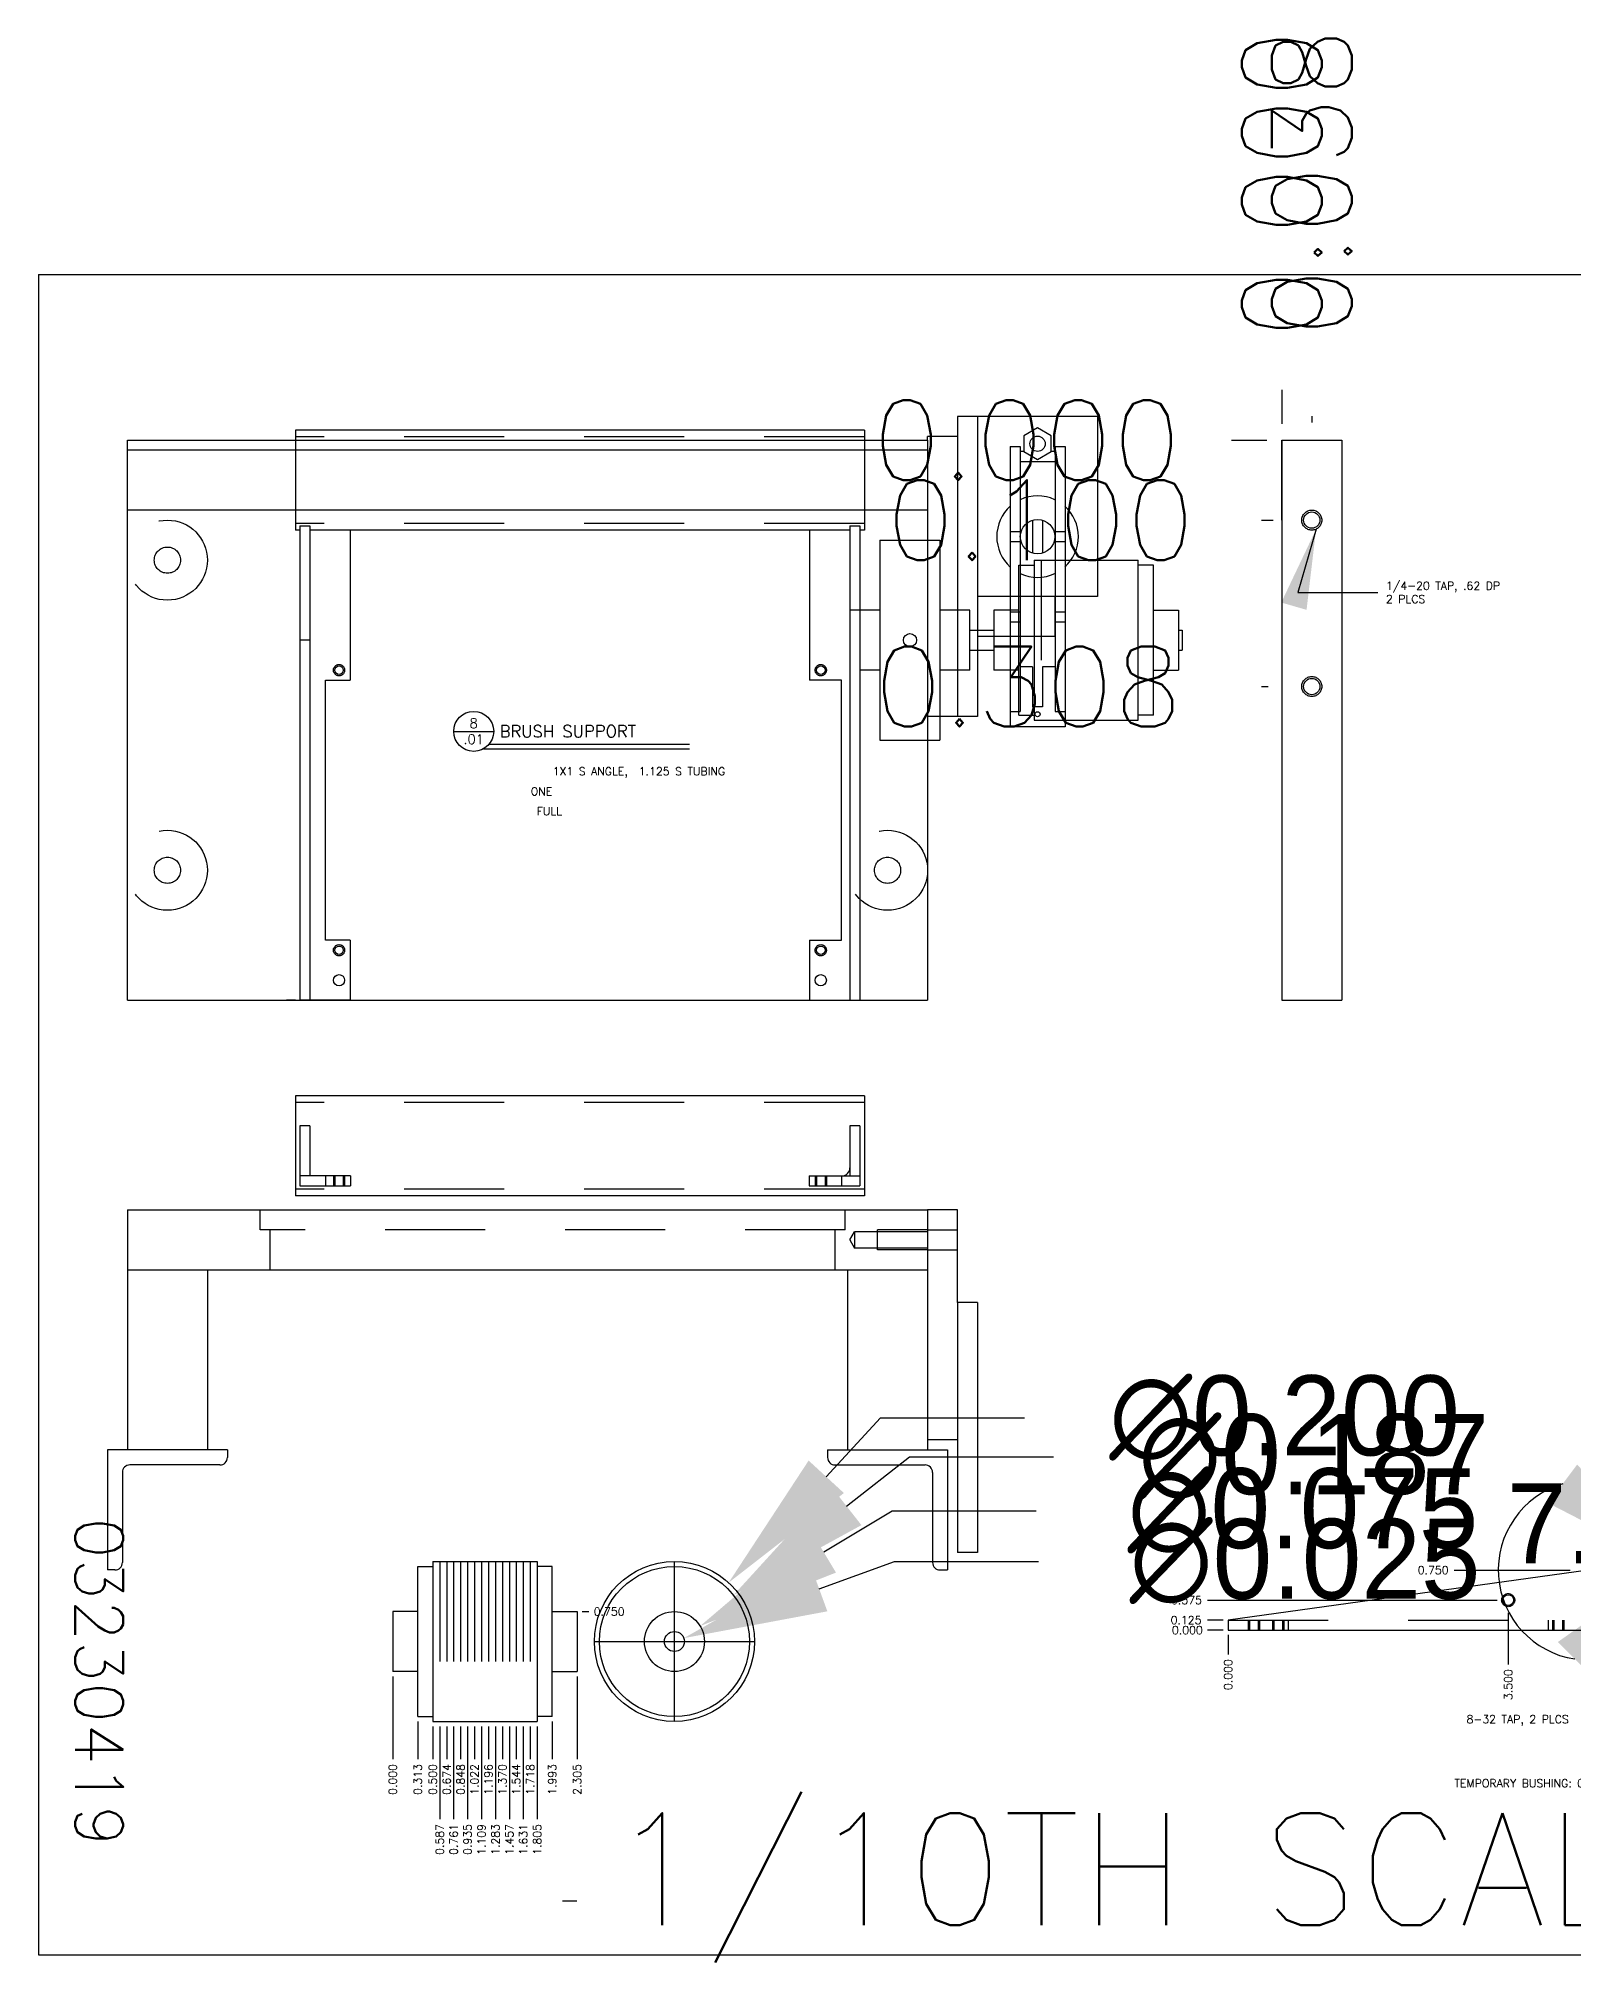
# Model space of a CAD drawing. Extents: x 0 to 33, y 0 to 24.
# Drawn here: x 0 to 1.918, y 21.628 to 24.033 of the extents above; entities that cross this region are included whole.
import ezdxf
from ezdxf.enums import TextEntityAlignment as Align

# ---------------------------------------------------------------- set-up
doc = ezdxf.new("R2010")
doc.units = 0
doc.header["$MEASUREMENT"] = 0
doc.linetypes.add('HIDDEN2', pattern=[0.1875, 0.125, -0.0625])
doc.layers.get('0').update_dxf_attribs({"linetype": 'CONTINUOUS'})
doc.layers.get('DEFPOINTS').update_dxf_attribs({"linetype": 'CONTINUOUS'})
for name, color, linetype in [('BORDER', 5, 'CONTINUOUS'), ('DIM', 1, 'CONTINUOUS'), ('HATCH', 2, 'CONTINUOUS'), ('HIDDEN2', 6, 'HIDDEN2'), ('OBJECT', 3, 'CONTINUOUS'), ('TEXT', 1, 'CONTINUOUS')]:
    doc.layers.add(name, color=color, linetype=linetype)
doc.styles.add('ROMANS', font='romans')
doc.styles.add('SIMPLEX', font='SIMPLEX')
doc.dimstyles.get("Standard").update_dxf_attribs({"dimtxt": 0.1, "dimasz": 0.18, "dimexe": 0.18, "dimexo": 0.063, "dimgap": 0.1, "dimtad": 0, "dimtih": 1, "dimtoh": 1, "dimdec": 3, "dimzin": 0, "dimdsep": 46, "dimtxsty": 'Standard', "dimcen": 0.1, "dimclrd": 1, "dimclre": 1, "dimclrt": 1, "dimadec": 0, "dimazin": 0, "dimtfac": 0.8, "dimtdec": 4, "dimtofl": 0, "dimtmove": 0, "dimatfit": 3, "dimfxl": 1, "dimtolj": 1, "dimtzin": 0, "dimarcsym": 0})
doc.dimstyles.new('STANDARD$6', dxfattribs={"dimtxt": 0.1, "dimasz": 0.1, "dimexe": 0.1, "dimexo": 0.063, "dimgap": 0.1, "dimtad": 0, "dimtih": 1, "dimtoh": 1, "dimdec": 3, "dimzin": 0, "dimdsep": 46, "dimtxsty": 'SIMPLEX', "dimcen": 0.05, "dimclrd": 1, "dimclre": 1, "dimclrt": 1, "dimadec": 0, "dimazin": 0, "dimtfac": 0.8, "dimtdec": 3, "dimtofl": 0, "dimtmove": 2, "dimatfit": 3, "dimfxl": 1, "dimtolj": 1, "dimtzin": 0, "dimarcsym": 0})
doc.dimstyles.new('STANDARD$7', dxfattribs={"dimtxt": 0.1, "dimasz": 0.1, "dimexe": 0.1, "dimexo": 0.063, "dimgap": 0.1, "dimtad": 0, "dimtih": 1, "dimtoh": 1, "dimdec": 3, "dimzin": 0, "dimdsep": 46, "dimtxsty": 'SIMPLEX', "dimcen": 0.05, "dimclrd": 1, "dimclre": 1, "dimclrt": 1, "dimadec": 0, "dimazin": 0, "dimtfac": 0.8, "dimtdec": 3, "dimtofl": 0, "dimtmove": 2, "dimatfit": 3, "dimfxl": 1, "dimtolj": 1, "dimtzin": 0, "dimarcsym": 0})

# ---------------------------------------------------------------- blocks, each defined once
blk = doc.blocks.new('*D5')
at = {"color": 1, "linetype": 'ByBlock', "transparency": 16777216}
blk.add_line((1.9992, 22.1273), (2.2263, 22.1588), dxfattribs=at)
blk.add_arc((1.9367, 22.1186), 0.1123, 106.4703, 261.4368, dxfattribs=at)
for points in [[(1.9229, 22.2504), (1.8869, 22.2023), (2.0491, 22.1186)], [(1.8989, 22.0288), (1.9411, 21.9862), (2.048, 22.1341)]]:
    blk.add_solid(points, dxfattribs=at)
at = {"layer": 'DEFPOINTS', "color": 0, "linetype": 'ByBlock', "transparency": 16777216}
for p in [(2.049, 22.1238), (1.9367, 22.1186), (1.9367, 22.1186), (2.0795, 22.1186), (1.4867, 22.0561)]:
    blk.add_point(p, dxfattribs=at)
at = {"color": 1, "linetype": 'ByBlock', "transparency": 16777216, "insert": (2.0291, 22.1762), "char_height": 0.1, "attachment_point": 5}
blk.add_mtext('\\A1;7.907°', dxfattribs=at)
blk = doc.blocks.new('P-TITLE')
at = {"layer": 'OBJECT'}
for p, q in [((-1.562, -0.638), (-1.062, -0.638)), ((1.387, -0.862), (-1.188, -0.862)), ((-1.113, -0.8), (1.387, -0.8))]:
    blk.add_line(p, q, dxfattribs=at)
blk.add_circle((-1.312, -0.638), 0.25, dxfattribs=at)
at = {"layer": 'OBJECT', "style": 'ROMANS'}
for tag, p in [('NO.', (-1.312, -0.538)), ('PAGE', (-1.312, -0.738))]:
    blk.add_attdef(tag, text='', height=0.12, dxfattribs=at).set_placement(p, align=Align.MIDDLE)
for tag, p, height in [('DESCRIPTION', (-0.988, -0.712), 0.15), ('MATERIAL', (-0.325, -1.188), 0.1), ('#_REQUIRED', (-0.6, -1.438), 0.1), ('SCALE', (-0.525, -1.688), 0.1)]:
    blk.add_attdef(tag, p, '', height=height, dxfattribs=at)
at = {"layer": 'OBJECT', "style": 'ROMANS', "flags": 2}
for tag, p in [('MATERIAL:', (-1.163, -1.188)), ('REQD:', (-1.163, -1.438)), ('SCALE:', (-1.163, -1.688))]:
    blk.add_attdef(tag, p, '', height=0.1, dxfattribs=at)
blk = doc.blocks.new('*D6')
at = {"color": 1, "linetype": 'ByBlock', "transparency": 16777216}
for p, q in [((0.7947, 21.9294), (0.7947, 22.1294)), ((0.9756, 22.0953), (1.0696, 22.1295)), ((1.0696, 22.1295), (1.2496, 22.1295)), ((0.6947, 22.0294), (0.8947, 22.0294))]:
    blk.add_line(p, q, dxfattribs=at)
blk.add_solid([(0.9653, 22.1235), (0.9859, 22.0671), (0.8065, 22.0336)], dxfattribs=at)
at = {"layer": 'DEFPOINTS', "color": 0, "linetype": 'ByBlock', "transparency": 16777216}
for p in [(0.783, 22.0251), (0.8065, 22.0336)]:
    blk.add_point(p, dxfattribs=at)
at = {"color": 1, "linetype": 'ByBlock', "transparency": 16777216, "insert": (1.5829, 22.1295), "char_height": 0.1, "attachment_point": 5}
blk.add_mtext('\\A1;∅0.025', dxfattribs=at)
blk = doc.blocks.new('*D7')
at = {"color": 1, "linetype": 'ByBlock', "transparency": 16777216}
for p, q in [((0.9813, 22.1413), (1.067, 22.1927)), ((1.067, 22.1927), (1.247, 22.1927)), ((0.7947, 21.9294), (0.7947, 22.1294)), ((0.6947, 22.0294), (0.8947, 22.0294))]:
    blk.add_line(p, q, dxfattribs=at)
blk.add_solid([(0.9658, 22.167), (0.9967, 22.1155), (0.8269, 22.0487)], dxfattribs=at)
at = {"layer": 'DEFPOINTS', "color": 0, "linetype": 'ByBlock', "transparency": 16777216}
for p in [(0.8269, 22.0487), (0.7626, 22.0101)]:
    blk.add_point(p, dxfattribs=at)
at = {"color": 1, "linetype": 'ByBlock', "transparency": 16777216, "insert": (1.5803, 22.1927), "char_height": 0.1, "attachment_point": 5}
blk.add_mtext('\\A1;∅0.075', dxfattribs=at)
blk = doc.blocks.new('*D8')
at = {"color": 1, "linetype": 'ByBlock', "transparency": 16777216}
for p, q in [((1.01, 22.1984), (1.0887, 22.2602)), ((1.0887, 22.2602), (1.2687, 22.2602)), ((0.7947, 21.9294), (0.7947, 22.1294)), ((0.6947, 22.0294), (0.8947, 22.0294))]:
    blk.add_line(p, q, dxfattribs=at)
blk.add_solid([(0.9915, 22.222), (1.0285, 22.1748), (0.8685, 22.0872)], dxfattribs=at)
at = {"layer": 'DEFPOINTS', "color": 0, "linetype": 'ByBlock', "transparency": 16777216}
for p in [(0.8685, 22.0872), (0.721, 21.9715)]:
    blk.add_point(p, dxfattribs=at)
at = {"color": 1, "linetype": 'ByBlock', "transparency": 16777216, "insert": (1.5937, 22.2602), "char_height": 0.1, "attachment_point": 5}
blk.add_mtext('\\A1;∅0.187', dxfattribs=at)
blk = doc.blocks.new('*D9')
at = {"color": 1, "linetype": 'ByBlock', "transparency": 16777216}
for p, q in [((0.9846, 22.2352), (1.0524, 22.3087)), ((1.0524, 22.3087), (1.2324, 22.3087)), ((0.7947, 21.9294), (0.7947, 22.1294)), ((0.6947, 22.0294), (0.8947, 22.0294))]:
    blk.add_line(p, q, dxfattribs=at)
blk.add_solid([(0.9625, 22.2555), (1.0066, 22.2149), (0.8625, 22.1029)], dxfattribs=at)
at = {"layer": 'DEFPOINTS', "color": 0, "linetype": 'ByBlock', "transparency": 16777216}
for p in [(0.8625, 22.1029), (0.727, 21.9558)]:
    blk.add_point(p, dxfattribs=at)
at = {"color": 1, "linetype": 'ByBlock', "transparency": 16777216, "insert": (1.5574, 22.3087), "char_height": 0.1, "attachment_point": 5}
blk.add_mtext('\\A1;∅0.200', dxfattribs=at)
blk = doc.blocks.new('*D85')
at = {"color": 1, "linetype": 'ByBlock', "transparency": 16777216}
blk.add_line((1.5283, 23.4306), (1.5429, 23.4306), dxfattribs=at)
at = {"layer": 'DEFPOINTS', "color": 0, "linetype": 'ByBlock', "transparency": 16777216}
for p in [(1.5538, 23.5306), (1.5429, 23.4306), (1.5913, 23.4306)]:
    blk.add_point(p, dxfattribs=at)
at = {"color": 1, "linetype": 'ByBlock', "transparency": 16777216, "insert": (1.2524, 23.4306), "char_height": 0.1, "attachment_point": 5, "style": 'SIMPLEX'}
blk.add_mtext('\\A1;0.100', dxfattribs=at)
blk = doc.blocks.new('*D84')
at = {"color": 1, "linetype": 'ByBlock', "transparency": 16777216}
blk.add_line((1.5913, 23.5607), (1.5913, 23.5525), dxfattribs=at)
at = {"layer": 'DEFPOINTS', "color": 0, "linetype": 'ByBlock', "transparency": 16777216}
for p in [(1.5913, 23.5525), (1.5538, 23.5306), (1.5913, 23.4977)]:
    blk.add_point(p, dxfattribs=at)
at = {"color": 1, "linetype": 'ByBlock', "transparency": 16777216, "insert": (1.5913, 23.8525), "char_height": 0.1, "attachment_point": 5, "rotation": 90, "style": 'SIMPLEX'}
blk.add_mtext('\\A1;0.038', dxfattribs=at)
blk = doc.blocks.new('*D82')
at = {"color": 1, "linetype": 'ByBlock', "transparency": 16777216}
blk.add_line((1.5283, 23.2227), (1.5367, 23.2227), dxfattribs=at)
at = {"layer": 'DEFPOINTS', "color": 0, "linetype": 'ByBlock', "transparency": 16777216}
for p in [(1.5538, 23.5306), (1.5367, 23.2227), (1.5913, 23.2227)]:
    blk.add_point(p, dxfattribs=at)
at = {"color": 1, "linetype": 'ByBlock', "transparency": 16777216, "insert": (1.2367, 23.2227), "char_height": 0.1, "attachment_point": 5, "style": 'SIMPLEX'}
blk.add_mtext('\\A1;0.308', dxfattribs=at)
blk = doc.blocks.new('*D81')
at = {"color": 1, "linetype": 'ByBlock', "transparency": 16777216}
blk.add_line((1.4908, 23.5306), (1.5351, 23.5306), dxfattribs=at)
at = {"layer": 'DEFPOINTS', "color": 0, "linetype": 'ByBlock', "transparency": 16777216}
for p in [(1.5351, 23.5306), (1.5538, 23.5306), (1.5538, 23.5306)]:
    blk.add_point(p, dxfattribs=at)
at = {"color": 1, "linetype": 'ByBlock', "transparency": 16777216, "insert": (1.2351, 23.5306), "char_height": 0.1, "attachment_point": 5, "style": 'SIMPLEX'}
blk.add_mtext('\\A1;0.000', dxfattribs=at)
blk = doc.blocks.new('*D83')
at = {"color": 1, "linetype": 'ByBlock', "transparency": 16777216}
blk.add_line((1.5538, 23.5936), (1.5538, 23.5509), dxfattribs=at)
at = {"layer": 'DEFPOINTS', "color": 0, "linetype": 'ByBlock', "transparency": 16777216}
for p in [(1.5538, 23.5509), (1.5538, 23.5306), (1.5538, 23.5306)]:
    blk.add_point(p, dxfattribs=at)
at = {"color": 1, "linetype": 'ByBlock', "transparency": 16777216, "insert": (1.5538, 23.8509), "char_height": 0.1, "attachment_point": 5, "rotation": 90, "style": 'SIMPLEX'}
blk.add_mtext('\\A1;0.000', dxfattribs=at)

msp = doc.modelspace()

# ---------------------------------------------------------------- linework, layer by layer
at = {"layer": 'BORDER'}
for p, q in [((0, 23.73773), (0, 21.63773)), ((0, 23.73773), (3.3, 23.73773)), ((0, 21.63773), (3.3, 21.63773))]:
    msp.add_line(p, q, dxfattribs=at)
at = {"layer": 'DIM'}
for p, q in [((1.03211, 23.54315), (0.32121, 23.54315)), ((0.32121, 23.54315), (0.32121, 23.41815)), ((1.03211, 23.54315), (1.03211, 23.41815)), ((1.14861, 23.53523), (1.11111, 23.53523)), ((1.11111, 23.53065), (1.11111, 23.53523)), ((0.32666, 23.41815), (0.32121, 23.41815)), ((0.32666, 23.42336), (0.32666, 22.83065)), ((0.32666, 23.42336), (0.33916, 23.42336)), ((0.33916, 23.42336), (0.33916, 22.83065)), ((1.01416, 23.41815), (0.33916, 23.41815)), ((0.38966, 23.41815), (0.38966, 23.23065)), ((0.96366, 23.41815), (0.96366, 23.23065)), ((1.01416, 23.42336), (1.01416, 22.83065)), ((1.01416, 23.42336), (1.02666, 23.42336)), ((1.02666, 23.42336), (1.02666, 22.83065)), ((1.03211, 23.41815), (1.02666, 23.41815)), ((1.02666, 23.31811), (1.01416, 23.31811)), ((0.33916, 23.28065), (0.32666, 23.28065)), ((0.35871, 22.90565), (0.35871, 23.23065)), ((0.35871, 23.23065), (0.38966, 23.23065)), ((1.00366, 23.23065), (0.96366, 23.23065)), ((1.00366, 22.90565), (1.00366, 23.23065)), ((1.14861, 23.18523), (1.11111, 23.18523)), ((0.38966, 22.90565), (0.35871, 22.90565)), ((0.38966, 22.90565), (0.38966, 22.83065)), ((0.96366, 22.90565), (1.00366, 22.90565)), ((0.96366, 22.90565), (0.96366, 22.83065)), ((0.32126, 22.83065), (0.31004, 22.83065)), ((0.38996, 22.83065), (0.32666, 22.83065)), ((0.96366, 22.83065), (1.02696, 22.83065)), ((0.32121, 22.71126), (0.32121, 22.58626)), ((1.03211, 22.71126), (0.32121, 22.71126)), ((1.03211, 22.71126), (1.03211, 22.58626)), ((0.33916, 22.67376), (0.32666, 22.67376)), ((0.32666, 22.67376), (0.32666, 22.59876)), ((0.33916, 22.67376), (0.33916, 22.61126)), ((1.02666, 22.67376), (1.01416, 22.67376)), ((1.01416, 22.67376), (1.01416, 22.61126)), ((1.02666, 22.67376), (1.02666, 22.59876)), ((0.38996, 22.61126), (0.32666, 22.61126)), ((0.38996, 22.61126), (0.38996, 22.59876)), ((0.96336, 22.61126), (1.02666, 22.61126)), ((0.96336, 22.61126), (0.96336, 22.59876)), ((1.03211, 22.58626), (0.32121, 22.58626)), ((0.32666, 22.59876), (0.38996, 22.59876)), ((0.96336, 22.59876), (1.02666, 22.59876)), ((1.14861, 22.45318), (1.14861, 22.14068)), ((1.17361, 22.45318), (1.14861, 22.45318)), ((1.17361, 22.45318), (1.17361, 22.14068)), ((1.17361, 22.14068), (1.14861, 22.14068)), ((1.93675, 22.1186), (1.48675, 22.0561)), ((1.76937, 22.1186), (1.9144, 22.1186)), ((1.46111, 22.0811), (1.82304, 22.0811)), ((0.67928, 22.06683), (0.68795, 22.06683)), ((1.48075, 22.0561), (1.4611, 22.0561)), ((1.48675, 22.0561), (1.48675, 22.0436)), ((1.83678, 22.0651), (1.83678, 22.00077)), ((1.48075, 22.0436), (1.4611, 22.0436)), ((1.48675, 22.0436), (2.09925, 22.0436)), ((1.48675, 22.0376), (1.48675, 22.01327)), ((0.44278, 21.98583), (0.44278, 21.8823)), ((0.67328, 21.98583), (0.67328, 21.8823)), ((0.47403, 21.92958), (0.47403, 21.8823)), ((0.64203, 21.92958), (0.64203, 21.8823)), ((0.49278, 21.92333), (0.49278, 21.8823)), ((0.50148, 21.92333), (0.50148, 21.8073)), ((0.51018, 21.92333), (0.51018, 21.8823)), ((0.51888, 21.92333), (0.51888, 21.8073)), ((0.52758, 21.92333), (0.52758, 21.8823)), ((0.53628, 21.92333), (0.53628, 21.8073)), ((0.54498, 21.92333), (0.54498, 21.8823)), ((0.55368, 21.92333), (0.55368, 21.8073)), ((0.56238, 21.92333), (0.56238, 21.8823)), ((0.57108, 21.92333), (0.57108, 21.8073)), ((0.57978, 21.92333), (0.57978, 21.8823)), ((0.58848, 21.92333), (0.58848, 21.8073)), ((0.59718, 21.92333), (0.59718, 21.8823)), ((0.60588, 21.92333), (0.60588, 21.8073)), ((0.61458, 21.92333), (0.61458, 21.8823)), ((0.62328, 21.92333), (0.62328, 21.8073))]:
    msp.add_line(p, q, dxfattribs=at)
for centre, radius in [((0.37561, 23.24315), 0.00532), ((0.97767, 23.24315), 0.00532), ((0.37561, 22.89315), 0.00532), ((0.97767, 22.89315), 0.00532), ((0.37561, 22.85565), 0.00703), ((0.97767, 22.85565), 0.00703)]:
    msp.add_circle(centre, radius, dxfattribs=at)
msp.add_arc((1.00416, 22.62126), 0.01, 270, 360, dxfattribs=at)
at = {"layer": 'HATCH'}
for p, q in [((1.05166, 23.40561), (1.12666, 23.40561)), ((1.05166, 23.40561), (1.05166, 23.15561)), ((1.12666, 23.40561), (1.12666, 23.15561)), ((1.22531, 23.37436), (1.24406, 23.37436)), ((1.22531, 23.18686), (1.22531, 23.37436)), ((1.24426, 23.38061), (1.24426, 23.18061)), ((1.24426, 23.38061), (1.37436, 23.38061)), ((1.37436, 23.18061), (1.37436, 23.38061)), ((1.39331, 23.37436), (1.37456, 23.37436)), ((1.39331, 23.18686), (1.39331, 23.37436)), ((1.05166, 23.31811), (1.02666, 23.31811)), ((1.16416, 23.31811), (1.12666, 23.31811)), ((1.16416, 23.24311), (1.16416, 23.31811)), ((1.19406, 23.31811), (1.19406, 23.24311)), ((1.22531, 23.31811), (1.19406, 23.31811)), ((1.39331, 23.31811), (1.42456, 23.31811)), ((1.42456, 23.31811), (1.42456, 23.24311)), ((1.16416, 23.29311), (1.19406, 23.29311)), ((1.42456, 23.29311), (1.42926, 23.29311)), ((1.42926, 23.29311), (1.42926, 23.26811)), ((1.16416, 23.26811), (1.19406, 23.26811)), ((1.42456, 23.26811), (1.42926, 23.26811)), ((1.05166, 23.24311), (1.02666, 23.24311)), ((1.16416, 23.24311), (1.12666, 23.24311)), ((1.22531, 23.24311), (1.19406, 23.24311)), ((1.39331, 23.24311), (1.42456, 23.24311)), ((1.22531, 23.18686), (1.24406, 23.18686)), ((1.24426, 23.18061), (1.37436, 23.18061)), ((1.39331, 23.18686), (1.37456, 23.18686)), ((1.05166, 23.15561), (1.12666, 23.15561)), ((1.14861, 22.56876), (1.11111, 22.56876)), ((1.14861, 22.45318), (1.14861, 22.56876)), ((1.14861, 22.28126), (1.11111, 22.28126))]:
    msp.add_line(p, q, dxfattribs=at)
msp.add_circle((1.08916, 23.28061), 0.0082, dxfattribs=at)
at = {"layer": 'HIDDEN2'}
for p, q in [((1.03211, 23.53485), (0.32121, 23.53485)), ((1.03211, 23.42645), (0.32121, 23.42645)), ((1.25296, 23.38061), (1.25296, 23.18061)), ((0.36831, 22.90565), (0.36831, 22.90565)), ((1.03211, 22.70296), (0.32121, 22.70296)), ((0.35871, 22.61126), (0.35871, 22.59876)), ((0.36858, 22.61126), (0.36858, 22.59876)), ((0.37028, 22.61126), (0.37028, 22.59876)), ((0.38093, 22.61126), (0.38093, 22.59876)), ((0.38263, 22.61126), (0.38263, 22.59876)), ((0.97065, 22.61126), (0.97065, 22.59876)), ((0.97235, 22.61126), (0.97235, 22.59876)), ((0.983, 22.61126), (0.983, 22.59876)), ((0.9847, 22.61126), (0.9847, 22.59876)), ((1.00366, 22.61126), (1.00366, 22.59876)), ((1.03211, 22.59456), (0.32121, 22.59456)), ((0.27698, 22.54376), (0.27698, 22.56876)), ((1.00823, 22.54376), (1.00823, 22.56876)), ((1.00823, 22.54376), (0.27698, 22.54376)), ((0.28948, 22.49376), (0.28948, 22.54376)), ((0.99573, 22.49376), (0.99573, 22.54376)), ((1.01402, 22.53126), (1.0199, 22.54146)), ((1.01402, 22.53126), (1.0199, 22.52106)), ((1.11111, 22.54146), (1.0199, 22.54146)), ((1.0199, 22.54146), (1.0199, 22.52106)), ((1.11111, 22.54376), (1.04861, 22.54376)), ((1.04861, 22.51876), (1.04861, 22.54376)), ((1.11111, 22.54376), (1.14861, 22.54376)), ((1.11111, 22.52106), (1.0199, 22.52106)), ((1.11111, 22.51876), (1.04861, 22.51876)), ((1.11111, 22.51876), (1.14861, 22.51876)), ((0.50148, 22.12933), (0.50148, 21.92933)), ((0.51018, 22.12933), (0.51018, 21.92933)), ((0.51888, 22.12933), (0.51888, 21.92933)), ((0.52758, 22.12933), (0.52758, 21.92933)), ((0.53628, 22.12933), (0.53628, 21.92933)), ((0.54498, 22.12933), (0.54498, 21.92933)), ((0.55368, 22.12933), (0.55368, 21.92933)), ((0.56238, 22.12933), (0.56238, 21.92933)), ((0.57108, 22.12933), (0.57108, 21.92933)), ((0.57978, 22.12933), (0.57978, 21.92933)), ((0.58848, 22.12933), (0.58848, 21.92933)), ((0.59718, 22.12933), (0.59718, 21.92933)), ((0.60588, 22.12933), (0.60588, 21.92933)), ((0.61458, 22.12933), (0.61458, 21.92933)), ((1.48675, 22.0561), (2.08675, 22.0561)), ((1.51175, 22.0561), (1.51175, 22.0436)), ((1.51345, 22.0561), (1.51345, 22.0436)), ((1.5241, 22.0561), (1.5241, 22.0436)), ((1.5258, 22.0561), (1.5258, 22.0436)), ((1.54222, 22.0561), (1.54222, 22.0436)), ((1.54392, 22.0561), (1.54392, 22.0436)), ((1.55457, 22.0561), (1.55457, 22.0436)), ((1.55627, 22.0561), (1.55627, 22.0436)), ((1.56175, 22.0561), (1.56175, 22.0436)), ((1.88675, 22.0561), (1.88675, 22.0436)), ((1.89222, 22.0561), (1.89222, 22.0436)), ((1.89392, 22.0561), (1.89392, 22.0436)), ((1.90457, 22.0561), (1.90457, 22.0436)), ((1.90627, 22.0561), (1.90627, 22.0436))]:
    msp.add_line(p, q, dxfattribs=at)
for centre, radius in [((1.5913, 23.43065), 0.0125), ((0.16111, 23.38065), 0.05), ((0.16111, 23.38065), 0.0164), ((0.37561, 23.24315), 0.00703), ((0.97767, 23.24315), 0.00703), ((1.5913, 23.22273), 0.0125), ((0.16111, 22.99315), 0.05), ((1.06111, 22.99315), 0.05), ((0.16111, 22.99315), 0.0164), ((1.06111, 22.99315), 0.0164), ((0.37561, 22.89315), 0.00703), ((0.97767, 22.89315), 0.00703), ((1.83678, 22.0811), 0.0082)]:
    msp.add_circle(centre, radius, dxfattribs=at)
at = {"layer": 'OBJECT'}
for p, q in [((0.11111, 23.53065), (1.11111, 23.53065)), ((0.11111, 22.83065), (0.11111, 23.53065)), ((1.11111, 23.51815), (0.11111, 23.51815)), ((1.11111, 23.53065), (1.11111, 22.83065)), ((1.5538, 23.43065), (1.5538, 23.53065)), ((1.5538, 23.53065), (1.5538, 22.83065)), ((1.5538, 23.53065), (1.6288, 23.53065)), ((1.6288, 23.53065), (1.6288, 22.83065)), ((1.11111, 23.44315), (0.11111, 23.44315)), ((0.11111, 22.83065), (1.11111, 22.83065)), ((1.5538, 22.83065), (1.6288, 22.83065)), ((0.11111, 22.56876), (1.11111, 22.56876)), ((0.11111, 22.56876), (0.11111, 22.49376)), ((1.11111, 22.56876), (1.11111, 22.49376)), ((0.11111, 22.49376), (1.11111, 22.49376)), ((0.11111, 22.49376), (0.11111, 22.26876)), ((0.21111, 22.49376), (0.21111, 22.26876)), ((1.01111, 22.49376), (1.01111, 22.26876)), ((1.11111, 22.49376), (1.11111, 22.26876)), ((0.23611, 22.26876), (0.08611, 22.26876)), ((0.08611, 22.26876), (0.08611, 22.11876)), ((0.23611, 22.26876), (0.23611, 22.25938)), ((0.98611, 22.26876), (1.13611, 22.26876)), ((0.98611, 22.26876), (0.98611, 22.25938)), ((1.13611, 22.26876), (1.13611, 22.11876)), ((0.10486, 22.24063), (0.10486, 22.12813)), ((0.22673, 22.25001), (0.11423, 22.25001)), ((0.99548, 22.25001), (1.10798, 22.25001)), ((1.11736, 22.24063), (1.11736, 22.12813)), ((0.47403, 21.93558), (0.47403, 22.12308)), ((0.47403, 22.12308), (0.49278, 22.12308)), ((0.49278, 22.12933), (0.62328, 22.12933)), ((0.49278, 22.12933), (0.49278, 21.92933)), ((0.62328, 22.12933), (0.62328, 21.92933)), ((0.64203, 22.12308), (0.62328, 22.12308)), ((0.64203, 21.93558), (0.64203, 22.12308)), ((0.09548, 22.11876), (0.08611, 22.11876)), ((1.12673, 22.11876), (1.13611, 22.11876)), ((0.47403, 22.06683), (0.44278, 22.06683)), ((0.44278, 22.06683), (0.44278, 21.99183)), ((0.62328, 22.06683), (0.62328, 21.99183)), ((0.64203, 22.06683), (0.67328, 22.06683)), ((0.67328, 22.06683), (0.67328, 21.99183)), ((0.47403, 21.99183), (0.44278, 21.99183)), ((0.64203, 21.99183), (0.67328, 21.99183)), ((0.47403, 21.93558), (0.49278, 21.93558)), ((0.49278, 21.92933), (0.62328, 21.92933)), ((0.64203, 21.93558), (0.62328, 21.93558))]:
    msp.add_line(p, q, dxfattribs=at)
at = {"layer": 'OBJECT', "color": 1}
msp.add_line((0.67288, 21.70506), (0.65488, 21.70506), dxfattribs=at)
at = {"layer": 'OBJECT'}
for centre, radius in [((1.5913, 23.43065), 0.0102), ((1.5913, 23.22273), 0.0102), ((0.79475, 22.02936), 0.1), ((0.79475, 22.02936), 0.09372), ((1.83678, 22.0811), 0.0068), ((0.79475, 22.02936), 0.0375), ((0.79475, 22.02936), 0.0125)]:
    msp.add_circle(centre, radius, dxfattribs=at)
for centre, start, end in [((0.11423, 22.24063), 90, 180), ((0.22673, 22.25938), 270, 0), ((0.99548, 22.25938), 180, 270), ((1.10798, 22.24063), 360, 90), ((0.09548, 22.12813), 270, 0), ((1.12673, 22.12813), 180, 270)]:
    msp.add_arc(centre, 0.00938, start, end, dxfattribs=at)
at = {"layer": 'TEXT'}
for p, q in [((1.14861, 23.56023), (1.14861, 23.18523)), ((1.32361, 23.56023), (1.14861, 23.56023)), ((1.17361, 23.56023), (1.17361, 23.18523)), ((1.32361, 23.56023), (1.32361, 23.33523)), ((1.21423, 23.52251), (1.21423, 23.19152)), ((1.21423, 23.52251), (1.22673, 23.52251)), ((1.22673, 23.52251), (1.22673, 23.19152)), ((1.23155, 23.51624), (1.22673, 23.51624)), ((1.27048, 23.51624), (1.26567, 23.51624)), ((1.27048, 23.52251), (1.27048, 23.19152)), ((1.27048, 23.52251), (1.28298, 23.52251)), ((1.28298, 23.52251), (1.28298, 23.19152)), ((1.22673, 23.50374), (1.27048, 23.50374)), ((1.24236, 23.43062), (1.24236, 23.38937)), ((1.25486, 23.43062), (1.25486, 23.38937)), ((1.21423, 23.41624), (1.22673, 23.41624)), ((1.21423, 23.40374), (1.22673, 23.40374)), ((1.27048, 23.41624), (1.28298, 23.41624)), ((1.27048, 23.40374), (1.28298, 23.40374)), ((1.32361, 23.33523), (1.17361, 23.33523)), ((1.22673, 23.33523), (1.22673, 23.28523)), ((1.27048, 23.28523), (1.27048, 23.33523)), ((1.21423, 23.31624), (1.22673, 23.31624)), ((1.21423, 23.30374), (1.22673, 23.30374)), ((1.27048, 23.31624), (1.28298, 23.31624)), ((1.27048, 23.30374), (1.28298, 23.30374)), ((1.27016, 23.28523), (1.17361, 23.28523)), ((1.24236, 23.24749), (1.22673, 23.24749)), ((1.24236, 23.24749), (1.24236, 23.19749)), ((1.25486, 23.24749), (1.25486, 23.19749)), ((1.27048, 23.24749), (1.25486, 23.24749)), ((1.17361, 23.18523), (1.14861, 23.18523)), ((1.21423, 23.19152), (1.22673, 23.19152)), ((1.21423, 23.19152), (1.21423, 23.17249)), ((1.25486, 23.19749), (1.24236, 23.19749)), ((1.27048, 23.19152), (1.28298, 23.19152)), ((1.28298, 23.19152), (1.28298, 23.17249)), ((1.28298, 23.17249), (1.21423, 23.17249))]:
    msp.add_line(p, q, dxfattribs=at)
msp.add_lwpolyline([(1.26567, 23.53593), (1.24861, 23.54578), (1.23155, 23.53593), (1.23155, 23.51623), (1.24861, 23.50638), (1.26567, 23.51623)], close=True, dxfattribs=at)
for centre, radius in [((1.24861, 23.52608), 0.0095), ((1.24861, 23.40999), 0.02155), ((1.24861, 23.18811), 0.00313)]:
    msp.add_circle(centre, radius, dxfattribs=at)
for start, end in [(131.88572, 228.11428), (65.00438, 114.99562), (311.88572, 48.11428), (245.00438, 294.99562)]:
    msp.add_arc((1.24861, 23.40999), 0.051, start, end, dxfattribs=at)

# ---------------------------------------------------------------- block references
ref = msp.add_blockref('P-TITLE', (0.6751, 23.23052), dxfattribs=dict(at, xscale=0.1, yscale=0.1, zscale=0.1))
ref.add_attrib('SCALE', 'FULL', (0.6226, 23.06177), dxfattribs={"layer": 'OBJECT', "height": 0.01, "style": 'ROMANS'})
ref.add_attrib('#_REQUIRED', 'ONE', (0.6151, 23.08672), dxfattribs={"layer": 'OBJECT', "height": 0.01, "style": 'ROMANS'})
ref.add_attrib('MATERIAL', '1X1 S ANGLE,  1.125 S TUBING', (0.6426, 23.11177), dxfattribs={"layer": 'OBJECT', "height": 0.01, "style": 'ROMANS'})
ref.add_attrib('NO.', '8', dxfattribs={"layer": 'OBJECT', "height": 0.012, "style": 'ROMANS'}).set_placement((0.54385, 23.17677), align=Align.MIDDLE)
ref.add_attrib('DESCRIPTION', 'BRUSH SUPPORT', (0.57635, 23.15927), dxfattribs={"layer": 'OBJECT', "height": 0.015, "style": 'ROMANS'})
ref.add_attrib('PAGE', '.01', dxfattribs={"layer": 'OBJECT', "height": 0.012, "style": 'ROMANS'}).set_placement((0.54385, 23.15677), align=Align.MIDDLE)

# ---------------------------------------------------------------- texts
at = {"layer": 'DIM', "style": 'SIMPLEX'}
for s, p in [('0.750', (1.72372, 22.1136)), ('0.750', (0.69395, 22.06183)), ('0.375', (1.41546, 22.0761))]:
    msp.add_text(s, height=0.01, dxfattribs=at).set_placement(p)
for s, p in [('0.125', (1.45347, 22.0511)), ('0.000', (1.4551, 22.0386))]:
    msp.add_text(s, height=0.01, dxfattribs=at).set_placement(p, align=Align.RIGHT)
for s, p in [('0.000', (1.49175, 22.00727)), ('3.500', (1.84178, 21.99477)), ('0.000', (0.44778, 21.8763)), ('0.313', (0.47903, 21.8763)), ('0.500', (0.49778, 21.8763)), ('0.674', (0.51518, 21.8763)), ('0.848', (0.53258, 21.8763)), ('1.022', (0.54998, 21.8763)), ('1.196', (0.56738, 21.8763)), ('1.370', (0.58478, 21.8763)), ('1.544', (0.60218, 21.8763)), ('1.718', (0.61958, 21.8763)), ('1.993', (0.64703, 21.8763)), ('2.305', (0.67828, 21.8763)), ('0.587', (0.50648, 21.8013)), ('0.761', (0.52388, 21.8013)), ('0.935', (0.54128, 21.8013)), ('1.109', (0.55868, 21.8013)), ('1.283', (0.57608, 21.8013)), ('1.457', (0.59348, 21.8013)), ('1.631', (0.61088, 21.8013)), ('1.805', (0.62828, 21.8013))]:
    msp.add_text(s, height=0.01, rotation=90, dxfattribs=at).set_placement(p, align=Align.RIGHT)
at = {"layer": 'HIDDEN2', "color": 1, "style": 'SIMPLEX'}
msp.add_text('8-32 TAP, 2 PLCS', height=0.01, dxfattribs=at).set_placement((1.91242, 21.93231), align=Align.MIDDLE_RIGHT)
at = {"layer": 'OBJECT', "color": 1, "style": 'SIMPLEX'}
msp.add_text('TEMPORARY BUSHING: 0.625 ID', height=0.01, dxfattribs=at).set_placement((1.98091, 21.85225), align=Align.MIDDLE_RIGHT)
at = {"layer": 'OBJECT', "style": 'SIMPLEX'}
msp.add_text('1/10TH SCALE', height=0.14, dxfattribs=at).set_placement((0.7135, 21.67492))
at = {"layer": 'OBJECT', "color": 1, "insert": (1.68396, 23.34036), "char_height": 0.01, "attachment_point": 4, "style": 'SIMPLEX'}
msp.add_mtext('{1/4-20 TAP, .62 DP}\\P{2 PLCS}', dxfattribs=at)
at = {"layer": 'TEXT', "style": 'SIMPLEX'}
msp.add_text('03230419', height=0.06, rotation=270, dxfattribs=at).set_placement((0.04585, 22.18448))

# ---------------------------------------------------------------- dimensions: what is measured, and where the dimension line sits
at = {"layer": 'DIM'}
for p1, p2, picture, middle in [((0.72696, 21.95585), (0.86254, 22.10287), '*D9', (1.55736, 22.30871)), ((0.783, 22.02508), (0.80649, 22.03364), '*D6', (1.58289, 22.12954))]:
    dim = msp.add_diameter_dim_2p(p1=p1, p2=p2, dimstyle='Standard', dxfattribs=at)
    dim.commit()
    dim.dimension.update_dxf_attribs({"geometry": picture, "text_midpoint": middle})
dim = msp.add_angular_dim_2l(base=(2.04903, 22.12235), line1=((1.93675, 22.1186), (2.07947, 22.1186)), line2=((1.93675, 22.1186), (1.48675, 22.0561)), dimstyle='Standard', override={"dimadec": 3}, dxfattribs=at)
dim.commit()
dim.dimension.update_dxf_attribs({"geometry": '*D5', "text_midpoint": (2.02913, 22.17618), "dimtype": 162})
at = {"layer": 'OBJECT'}
for feature_location, offset, dtype, origin, picture, middle in [((1.5538006207, 23.5306459666), (0, 0.020289259), 1, (1.5538006207, 23.5306459666), '*D83', (1.5538006207, 23.8509352256)), ((1.5913006207, 23.4977318659), (0, 0.0547801356), 1, (1.5538006207, 23.5306459666), '*D84', (1.5913006207, 23.8525120015)), ((1.5538006207, 23.5306459666), (-0.0186917711, 0), 0, (1.5538006207, 23.5306459666), '*D81', (1.2351088495, 23.5306459666)), ((1.5913, 23.22273), (-0.05461, 0), 0, (1.5538, 23.53065), '*D82', (1.23669, 23.22273)), ((1.5913, 23.43065), (-0.04838, 0), 0, (1.5538, 23.53065), '*D85', (1.25244, 23.43065))]:
    dim = msp.add_ordinate_dim(feature_location=feature_location, offset=offset, dtype=dtype, origin=origin, dimstyle='STANDARD$6', dxfattribs=at)
    dim.commit()
    dim.dimension.update_dxf_attribs({"geometry": picture, "text_midpoint": middle})
for p1, p2, picture, middle in [((0.72104, 21.97148), (0.86845, 22.08724), '*D8', (1.59367, 22.26018)), ((0.76259, 22.01007), (0.82691, 22.04865), '*D7', (1.58035, 22.1927))]:
    dim = msp.add_diameter_dim_2p(p1=p1, p2=p2, dimstyle='Standard', dxfattribs=at)
    dim.commit()
    dim.dimension.update_dxf_attribs({"geometry": picture, "text_midpoint": middle})

# ---------------------------------------------------------------- leaders
at = {"layer": 'OBJECT', "color": 1, "annotation_type": 0, "has_hookline": 1, "hookline_direction": 0}
msp.add_leader([(1.59665, 23.4192), (1.57396, 23.34036), (1.67396, 23.34036)], dimstyle='STANDARD$7', dxfattribs=at)

doc.saveas('drawing.dxf')
